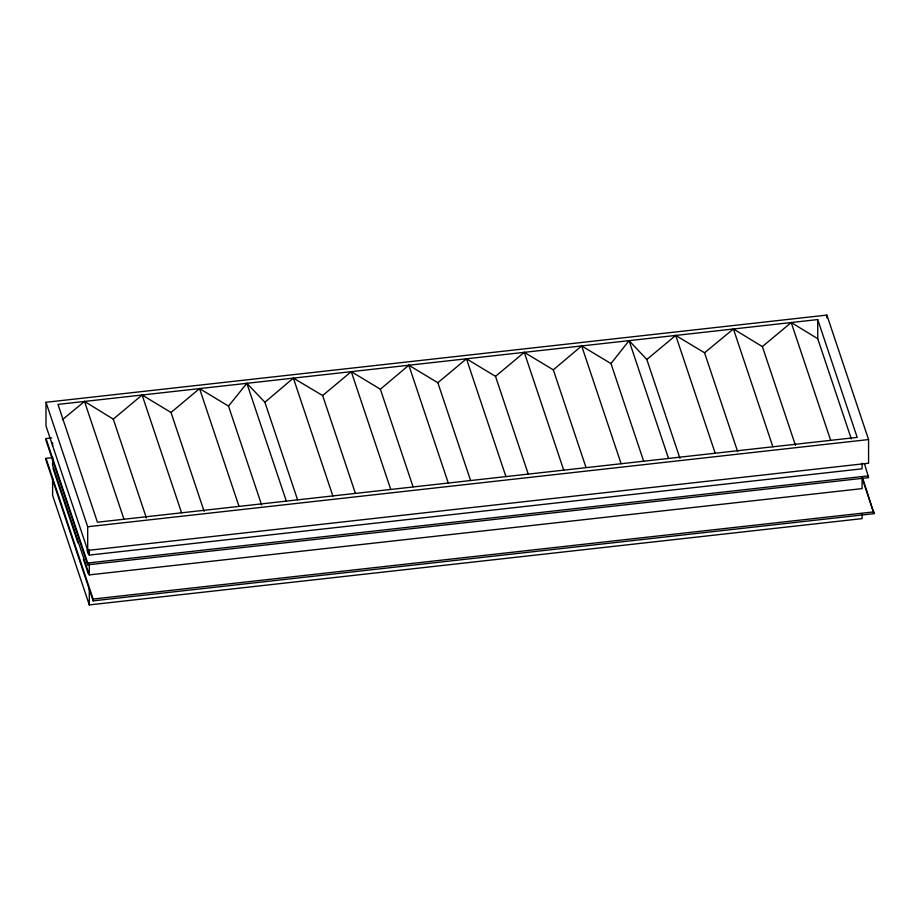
<?xml version="1.0" encoding="UTF-8"?>
<svg xmlns="http://www.w3.org/2000/svg" width="920" height="920" viewBox="0 0 920 920"><rect width="100%" height="100%" fill="white"/><g stroke="black" fill="none" stroke-linecap="round" stroke-linejoin="round"><path stroke-width="1.38" d="M643.632 461.081L610.983 363.584L629.061 340.63L646.829 359.478L679.938 458.332M261.613 504.942L228.505 406.088L246.859 383.306L264.902 402.247L297.562 499.744M264.902 402.247L293.377 378.12L322.644 395.531L355.292 493.028M413.034 486.714L380.374 389.217L408.825 365.228L437.851 382.731L470.499 480.228M585.959 467.337L553.311 369.84L581.67 345.931L610.983 363.584M146.395 517.971L113.287 419.129L142.117 395.002L171.017 412.47L204.125 511.324M171.017 412.47L199.559 388.585L228.505 406.088M437.851 382.731L466.463 358.788L495.512 376.349L528.172 473.846M322.644 395.531L351.291 371.645L380.374 389.217M495.512 376.349L524.262 352.337L553.311 369.84M795.501 445.452L762.381 346.598L791.211 322.529L817.731 338.698L851.299 438.897M646.829 359.478L675.728 335.421L704.547 352.774L737.656 451.628M62.399 419.692L84.502 401.43L113.287 419.129M704.547 352.774L733.424 328.98L762.381 346.598M46 402.281L826.873 315.089L868.572 439.565L868.572 463.231L87.699 550.424L87.699 526.746L46 402.281L46 425.948L89.297 555.093L862.086 468.809L862.086 463.197M817.731 319.573L57.983 404.397L97.439 522.203L857.187 437.379L817.731 319.573L817.731 338.698M864.489 463.668L868.572 477.641L87.699 564.834L46 440.358L46 438.553L51.715 437.92M862.672 478.043L874 513.659L93.127 600.852L46 460.161L46 458.355L51.715 457.723M87.699 526.746L868.572 439.565M46 438.553L87.699 563.028L868.572 475.847M52.612 457.067L52.612 465.382L89.297 574.896L862.086 488.612L862.086 477.526M46 458.355L93.127 599.046L874 511.865M52.612 478.469L52.612 495.397L89.297 604.911L862.086 518.627L862.086 514.395M862.672 479.849L874 513.659M791.211 322.529L830.668 440.335M733.424 328.98L772.88 446.786M675.728 335.421L715.196 453.226M629.061 340.63L668.529 458.447M581.67 345.931L621.126 463.737M524.262 352.337L563.73 470.143M466.463 358.788L505.931 476.594M408.825 365.228L448.281 483.034M351.291 371.645L390.747 489.451M293.377 378.12L332.833 495.926M246.859 383.306L286.315 501.112M199.559 388.585L239.027 506.402M142.117 395.002L181.573 512.808M84.502 401.43L123.97 519.248M87.032 550.125L88.389 554.185M53.061 468.533L77.97 542.892M83.409 559.118L88.389 573.999M826.873 315.089L826.873 317.872M93.127 599.046L93.127 600.852M89.297 549.481L89.297 555.093M89.297 563.81L89.297 574.896M89.297 587.983L89.297 604.911M87.699 563.028L87.699 564.834M52.612 442.773L52.612 445.579"/></g></svg>
